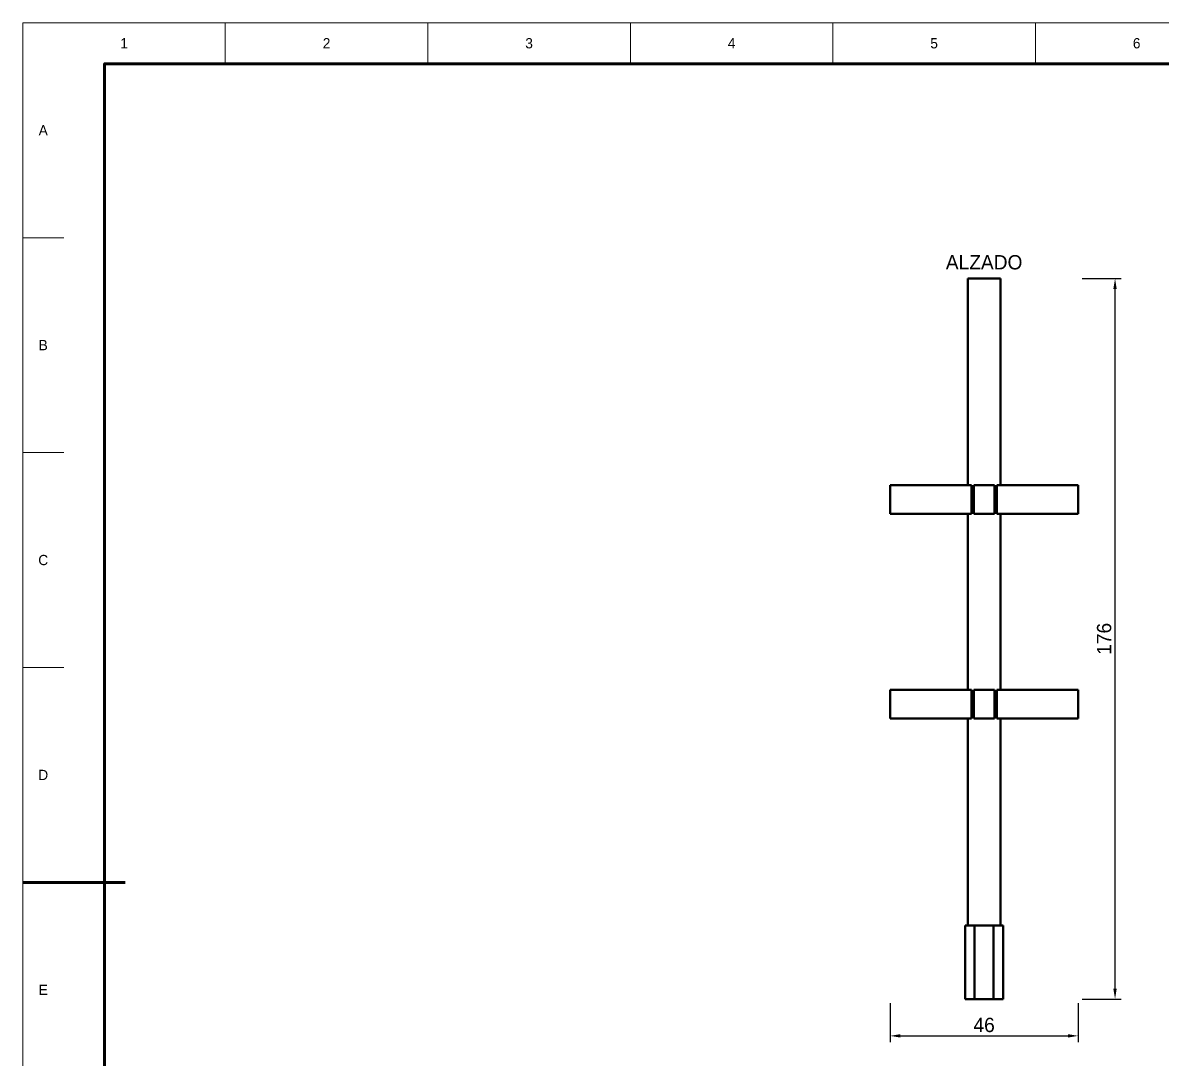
# Model space of a CAD drawing. Header units: millimetres. Extents: x 0 to 594, y 0 to 420.
# Drawn here: x 0 to 278.5, y 166.8 to 420 of the extents above; entities that cross this region are included whole.
import ezdxf
from ezdxf.enums import TextEntityAlignment as Align

# ---------------------------------------------------------------- set-up
doc = ezdxf.new("R2010")
doc.units = ezdxf.units.MM
doc.linetypes.add('DASHED', pattern=[1.524, 1.27, -0.254])
for name, color, linetype, lineweight in [('COTAS', 7, 'CONTINUOUS', 25), ('FINA', 7, 'CONTINUOUS', 18), ('NORMA', 7, 'CONTINUOUS', 70), ('OCULTA', 8, 'DASHED', 25), ('TEXTO', 7, 'CONTINUOUS', 25), ('VISIBLE', 7, 'CONTINUOUS', 50)]:
    doc.layers.add(name, color=color, linetype=linetype, lineweight=lineweight)
doc.dimstyles.new('F3D_1000', dxfattribs={"dimtxt": 3.5, "dimasz": 2.5, "dimexe": 1.5, "dimexo": 1, "dimgap": 0.9, "dimtad": 1, "dimdec": 1, "dimdsep": 46, "dimcen": 2.5, "dimazin": 3, "dimtfac": 1, "dimtmove": 0, "dimatfit": 3})

msp = doc.modelspace()

# ---------------------------------------------------------------- linework, layer by layer
at = {"layer": 'FINA'}
for p, q in [((49.5, 410), (49.5, 420)), ((99, 410), (99, 420)), ((148.5, 410), (148.5, 420)), ((198, 410), (198, 420)), ((247.5, 410), (247.5, 420)), ((0, 367.5), (10, 367.5)), ((0, 315), (10, 315)), ((0, 262.5), (10, 262.5)), ((0, 210), (10, 210))]:
    msp.add_line(p, q, dxfattribs=at)
msp.add_lwpolyline([(0, 0), (594, 0), (594, 420), (0, 420)], close=True, dxfattribs=at)
at = {"layer": 'NORMA'}
msp.add_line((0, 210), (25, 210), dxfattribs=at)
msp.add_lwpolyline([(20, 10), (584, 10), (584, 410), (20, 410)], close=True, dxfattribs=at)
at = {"layer": 'OCULTA'}
for p, q in [((230.97, 357.5), (230.98, 357.5)), ((230.98, 357.5), (231, 357.5)), ((231, 357.5), (231.05, 357.5)), ((231.05, 357.5), (231.11, 357.5)), ((231.11, 357.5), (231.18, 357.5)), ((231.18, 357.5), (231.27, 357.5)), ((231.27, 357.5), (231.38, 357.5)), ((231.38, 357.5), (231.5, 357.5)), ((231.5, 357.5), (231.64, 357.5)), ((231.64, 357.5), (231.8, 357.5)), ((231.8, 357.5), (231.96, 357.5)), ((231.96, 357.5), (232.14, 357.5)), ((232.14, 357.5), (232.33, 357.5)), ((232.33, 357.5), (232.53, 357.5)), ((232.53, 357.5), (232.75, 357.5)), ((232.75, 357.5), (232.97, 357.5)), ((232.97, 357.5), (233.2, 357.5)), ((233.2, 357.5), (233.44, 357.5)), ((233.44, 357.5), (233.68, 357.5)), ((233.68, 357.5), (233.93, 357.5)), ((233.93, 357.5), (234.19, 357.5)), ((234.19, 357.5), (234.45, 357.5)), ((234.45, 357.5), (234.71, 357.5)), ((234.71, 357.5), (234.97, 357.5)), ((234.97, 357.5), (235.23, 357.5)), ((235.23, 357.5), (235.49, 357.5)), ((235.49, 357.5), (235.75, 357.5)), ((235.75, 357.5), (236, 357.5)), ((236, 357.5), (236.25, 357.5)), ((236.25, 357.5), (236.5, 357.5)), ((236.74, 357.5), (236.5, 357.5)), ((236.74, 357.5), (236.97, 357.5)), ((236.97, 357.5), (237.19, 357.5)), ((237.4, 357.5), (237.19, 357.5)), ((237.4, 357.5), (237.61, 357.5)), ((237.8, 357.5), (237.61, 357.5)), ((237.8, 357.5), (237.98, 357.5)), ((238.14, 357.5), (237.98, 357.5)), ((238.14, 357.5), (238.29, 357.5)), ((238.43, 357.5), (238.29, 357.5)), ((238.56, 357.5), (238.43, 357.5)), ((238.56, 357.5), (238.66, 357.5)), ((238.76, 357.5), (238.66, 357.5)), ((238.83, 357.5), (238.76, 357.5)), ((238.89, 357.5), (238.83, 357.5)), ((238.93, 357.5), (238.89, 357.5)), ((238.96, 357.5), (238.93, 357.5)), ((238.97, 357.5), (238.96, 357.5)), ((211.97, 307), (211.97, 307)), ((211.97, 307), (211.97, 300)), ((211.97, 307), (231.85, 307)), ((230.97, 307), (230.98, 307)), ((230.98, 307), (231, 307)), ((231, 307), (231.05, 307)), ((231.05, 307), (231.11, 307)), ((231.11, 307), (231.18, 307)), ((231.18, 307), (231.27, 307)), ((231.27, 307), (231.38, 307)), ((231.38, 307), (231.5, 307)), ((231.5, 307), (231.64, 307)), ((231.64, 307), (231.8, 307)), ((231.8, 307), (231.85, 307)), ((231.85, 307), (231.85, 300)), ((232.47, 307), (232.47, 307)), ((232.47, 307), (232.53, 307)), ((232.47, 307), (232.47, 300)), ((232.47, 307), (232.47, 307)), ((232.47, 307), (232.47, 300)), ((232.47, 307), (237.47, 307)), ((232.53, 307), (232.75, 307)), ((232.75, 307), (232.97, 307)), ((232.97, 307), (233.2, 307)), ((233.2, 307), (233.44, 307)), ((233.44, 307), (233.68, 307)), ((233.68, 307), (233.93, 307)), ((233.93, 307), (234.19, 307)), ((234.19, 307), (234.45, 307)), ((234.45, 307), (234.71, 307)), ((234.71, 307), (234.97, 307)), ((234.97, 307), (235.23, 307)), ((235.23, 307), (235.49, 307)), ((235.49, 307), (235.75, 307)), ((235.75, 307), (236, 307)), ((236, 307), (236.25, 307)), ((236.25, 307), (236.5, 307)), ((236.74, 307), (236.5, 307)), ((236.74, 307), (236.97, 307)), ((236.97, 307), (237.19, 307)), ((237.4, 307), (237.19, 307)), ((237.47, 307), (237.4, 307)), ((237.47, 307), (237.47, 307)), ((237.47, 307), (237.47, 300)), ((237.47, 307), (237.47, 307)), ((237.47, 307), (237.47, 300)), ((238.09, 307), (238.14, 307)), ((238.09, 307), (238.09, 300)), ((238.09, 307), (257.97, 307)), ((238.14, 307), (238.29, 307)), ((238.43, 307), (238.29, 307)), ((238.56, 307), (238.43, 307)), ((238.56, 307), (238.66, 307)), ((238.76, 307), (238.66, 307)), ((238.83, 307), (238.76, 307)), ((238.89, 307), (238.83, 307)), ((238.93, 307), (238.89, 307)), ((238.96, 307), (238.93, 307)), ((238.97, 307), (238.96, 307)), ((257.97, 307), (257.97, 307)), ((257.97, 307), (257.97, 300)), ((211.97, 300), (211.97, 300)), ((211.97, 300), (231.85, 300)), ((230.97, 300), (230.98, 300)), ((230.98, 300), (231, 300)), ((231, 300), (231.05, 300)), ((231.05, 300), (231.11, 300)), ((231.11, 300), (231.18, 300)), ((231.18, 300), (231.27, 300)), ((231.27, 300), (231.38, 300)), ((231.38, 300), (231.5, 300)), ((231.5, 300), (231.64, 300)), ((231.64, 300), (231.8, 300)), ((231.8, 300), (231.85, 300)), ((232.47, 300), (232.47, 300)), ((232.47, 300), (232.53, 300)), ((232.47, 300), (232.47, 300)), ((232.47, 300), (237.47, 300)), ((232.53, 300), (232.75, 300)), ((232.75, 300), (232.97, 300)), ((232.97, 300), (233.2, 300)), ((233.2, 300), (233.44, 300)), ((233.44, 300), (233.68, 300)), ((233.68, 300), (233.93, 300)), ((233.93, 300), (234.19, 300)), ((234.19, 300), (234.45, 300)), ((234.45, 300), (234.71, 300)), ((234.71, 300), (234.97, 300)), ((234.97, 300), (235.23, 300)), ((235.23, 300), (235.49, 300)), ((235.49, 300), (235.75, 300)), ((235.75, 300), (236, 300)), ((236, 300), (236.25, 300)), ((236.25, 300), (236.5, 300)), ((236.74, 300), (236.5, 300)), ((236.74, 300), (236.97, 300)), ((236.97, 300), (237.19, 300)), ((237.4, 300), (237.19, 300)), ((237.47, 300), (237.4, 300)), ((237.47, 300), (237.47, 300)), ((237.47, 300), (237.47, 300)), ((238.09, 300), (238.14, 300)), ((238.09, 300), (257.97, 300)), ((238.14, 300), (238.29, 300)), ((238.43, 300), (238.29, 300)), ((238.56, 300), (238.43, 300)), ((238.56, 300), (238.66, 300)), ((238.76, 300), (238.66, 300)), ((238.83, 300), (238.76, 300)), ((238.89, 300), (238.83, 300)), ((238.93, 300), (238.89, 300)), ((238.96, 300), (238.93, 300)), ((238.97, 300), (238.96, 300)), ((257.97, 300), (257.97, 300)), ((211.97, 257), (211.97, 257)), ((211.97, 257), (211.97, 250)), ((211.97, 257), (231.85, 257)), ((230.97, 257), (230.98, 257)), ((230.98, 257), (231, 257)), ((231, 257), (231.05, 257)), ((231.05, 257), (231.11, 257)), ((231.11, 257), (231.18, 257)), ((231.18, 257), (231.27, 257)), ((231.27, 257), (231.38, 257)), ((231.38, 257), (231.5, 257)), ((231.5, 257), (231.64, 257)), ((231.64, 257), (231.8, 257)), ((231.8, 257), (231.85, 257)), ((231.85, 257), (231.85, 250)), ((232.47, 257), (232.47, 257)), ((232.47, 257), (232.53, 257)), ((232.47, 257), (232.47, 250)), ((232.47, 257), (232.47, 257)), ((232.47, 257), (232.47, 250)), ((232.47, 257), (237.47, 257)), ((232.53, 257), (232.75, 257)), ((232.75, 257), (232.97, 257)), ((232.97, 257), (233.2, 257)), ((233.2, 257), (233.44, 257)), ((233.44, 257), (233.68, 257)), ((233.68, 257), (233.93, 257)), ((233.93, 257), (234.19, 257)), ((234.19, 257), (234.45, 257)), ((234.45, 257), (234.71, 257)), ((234.71, 257), (234.97, 257)), ((234.97, 257), (235.23, 257)), ((235.23, 257), (235.49, 257)), ((235.49, 257), (235.75, 257)), ((235.75, 257), (236, 257)), ((236, 257), (236.25, 257)), ((236.25, 257), (236.5, 257)), ((236.74, 257), (236.5, 257)), ((236.74, 257), (236.97, 257)), ((236.97, 257), (237.19, 257)), ((237.4, 257), (237.19, 257)), ((237.47, 257), (237.4, 257)), ((237.47, 257), (237.47, 257)), ((237.47, 257), (237.47, 250)), ((237.47, 257), (237.47, 257)), ((237.47, 257), (237.47, 250)), ((238.09, 257), (238.14, 257)), ((238.09, 257), (238.09, 250)), ((238.09, 257), (257.97, 257)), ((238.14, 257), (238.29, 257)), ((238.43, 257), (238.29, 257)), ((238.56, 257), (238.43, 257)), ((238.56, 257), (238.66, 257)), ((238.76, 257), (238.66, 257)), ((238.83, 257), (238.76, 257)), ((238.89, 257), (238.83, 257)), ((238.93, 257), (238.89, 257)), ((238.96, 257), (238.93, 257)), ((238.97, 257), (238.96, 257)), ((257.97, 257), (257.97, 257)), ((257.97, 257), (257.97, 250)), ((211.97, 250), (211.97, 250)), ((211.97, 250), (231.85, 250)), ((230.97, 250), (230.98, 250)), ((230.98, 250), (231, 250)), ((231, 250), (231.05, 250)), ((231.05, 250), (231.11, 250)), ((231.11, 250), (231.18, 250)), ((231.18, 250), (231.27, 250)), ((231.27, 250), (231.38, 250)), ((231.38, 250), (231.5, 250)), ((231.5, 250), (231.64, 250)), ((231.64, 250), (231.8, 250)), ((231.8, 250), (231.85, 250)), ((232.47, 250), (232.47, 250)), ((232.47, 250), (232.53, 250)), ((232.47, 250), (232.47, 250)), ((232.47, 250), (237.47, 250)), ((232.53, 250), (232.75, 250)), ((232.75, 250), (232.97, 250)), ((232.97, 250), (233.2, 250)), ((233.2, 250), (233.44, 250)), ((233.44, 250), (233.68, 250)), ((233.68, 250), (233.93, 250)), ((233.93, 250), (234.19, 250)), ((234.19, 250), (234.45, 250)), ((234.45, 250), (234.71, 250)), ((234.71, 250), (234.97, 250)), ((234.97, 250), (235.23, 250)), ((235.23, 250), (235.49, 250)), ((235.49, 250), (235.75, 250)), ((235.75, 250), (236, 250)), ((236, 250), (236.25, 250)), ((236.25, 250), (236.5, 250)), ((236.74, 250), (236.5, 250)), ((236.74, 250), (236.97, 250)), ((236.97, 250), (237.19, 250)), ((237.4, 250), (237.19, 250)), ((237.47, 250), (237.4, 250)), ((237.47, 250), (237.47, 250)), ((237.47, 250), (237.47, 250)), ((238.09, 250), (238.14, 250)), ((238.09, 250), (257.97, 250)), ((238.14, 250), (238.29, 250)), ((238.43, 250), (238.29, 250)), ((238.56, 250), (238.43, 250)), ((238.56, 250), (238.66, 250)), ((238.76, 250), (238.66, 250)), ((238.83, 250), (238.76, 250)), ((238.89, 250), (238.83, 250)), ((238.93, 250), (238.89, 250)), ((238.96, 250), (238.93, 250)), ((238.97, 250), (238.96, 250)), ((257.97, 250), (257.97, 250)), ((230.35, 199.5), (231.5, 199.5)), ((230.97, 199.5), (230.98, 199.5)), ((230.98, 199.5), (231, 199.5)), ((231, 199.5), (231.05, 199.5)), ((231.05, 199.5), (231.11, 199.5)), ((231.11, 199.5), (231.18, 199.5)), ((231.18, 199.5), (231.27, 199.5)), ((231.27, 199.5), (231.38, 199.5)), ((231.38, 199.5), (231.5, 199.5)), ((231.5, 199.5), (231.64, 199.5)), ((231.5, 199.5), (232.66, 199.5)), ((231.64, 199.5), (231.8, 199.5)), ((231.8, 199.5), (231.96, 199.5)), ((231.96, 199.5), (232.14, 199.5)), ((232.14, 199.5), (232.33, 199.5)), ((232.33, 199.5), (232.53, 199.5)), ((232.53, 199.5), (232.75, 199.5)), ((232.66, 199.5), (232.66, 181.5)), ((232.66, 199.5), (234.97, 199.5)), ((232.75, 199.5), (232.97, 199.5)), ((232.97, 199.5), (233.2, 199.5)), ((233.2, 199.5), (233.44, 199.5)), ((233.44, 199.5), (233.68, 199.5)), ((233.68, 199.5), (233.93, 199.5)), ((233.93, 199.5), (234.19, 199.5)), ((234.19, 199.5), (234.45, 199.5)), ((234.45, 199.5), (234.71, 199.5)), ((234.71, 199.5), (234.97, 199.5)), ((234.97, 199.5), (235.23, 199.5)), ((234.97, 199.5), (237.28, 199.5)), ((235.23, 199.5), (235.49, 199.5)), ((235.49, 199.5), (235.75, 199.5)), ((235.75, 199.5), (236, 199.5)), ((236, 199.5), (236.25, 199.5)), ((236.25, 199.5), (236.5, 199.5)), ((236.74, 199.5), (236.5, 199.5)), ((236.74, 199.5), (236.97, 199.5)), ((236.97, 199.5), (237.19, 199.5)), ((237.4, 199.5), (237.19, 199.5)), ((238.43, 199.5), (237.28, 199.5)), ((237.28, 199.5), (237.28, 181.5)), ((237.4, 199.5), (237.61, 199.5)), ((237.8, 199.5), (237.61, 199.5)), ((237.8, 199.5), (237.98, 199.5)), ((238.14, 199.5), (237.98, 199.5)), ((238.14, 199.5), (238.29, 199.5)), ((238.43, 199.5), (238.29, 199.5)), ((239.59, 199.5), (238.43, 199.5)), ((238.56, 199.5), (238.43, 199.5)), ((238.56, 199.5), (238.66, 199.5)), ((238.76, 199.5), (238.66, 199.5)), ((238.83, 199.5), (238.76, 199.5)), ((238.89, 199.5), (238.83, 199.5)), ((238.93, 199.5), (238.89, 199.5)), ((238.96, 199.5), (238.93, 199.5)), ((238.97, 199.5), (238.96, 199.5)), ((230.35, 181.5), (232.66, 181.5)), ((232.66, 181.5), (237.28, 181.5)), ((239.59, 181.5), (237.28, 181.5))]:
    msp.add_line(p, q, dxfattribs=at)
at = {"layer": 'VISIBLE'}
for p, q in [((230.98, 357.5), (230.97, 357.5)), ((230.97, 307), (230.97, 357.5)), ((230.97, 357.5), (230.97, 357.5)), ((230.97, 357.5), (230.97, 357.5)), ((230.97, 357.5), (238.97, 357.5)), ((231, 357.5), (230.98, 357.5)), ((231.05, 357.5), (231, 357.5)), ((231.11, 357.5), (231.05, 357.5)), ((231.18, 357.5), (231.11, 357.5)), ((231.27, 357.5), (231.18, 357.5)), ((231.27, 357.5), (231.38, 357.5)), ((231.5, 357.5), (231.38, 357.5)), ((231.64, 357.5), (231.5, 357.5)), ((231.64, 357.5), (231.8, 357.5)), ((231.96, 357.5), (231.8, 357.5)), ((231.96, 357.5), (232.14, 357.5)), ((232.33, 357.5), (232.14, 357.5)), ((232.33, 357.5), (232.53, 357.5)), ((232.75, 357.5), (232.53, 357.5)), ((232.75, 357.5), (232.97, 357.5)), ((232.97, 357.5), (233.2, 357.5)), ((233.44, 357.5), (233.2, 357.5)), ((233.44, 357.5), (233.68, 357.5)), ((233.68, 357.5), (233.93, 357.5)), ((233.93, 357.5), (234.19, 357.5)), ((234.19, 357.5), (234.45, 357.5)), ((234.45, 357.5), (234.71, 357.5)), ((234.71, 357.5), (234.97, 357.5)), ((234.97, 357.5), (235.23, 357.5)), ((235.23, 357.5), (235.49, 357.5)), ((235.49, 357.5), (235.75, 357.5)), ((235.75, 357.5), (236, 357.5)), ((236, 357.5), (236.25, 357.5)), ((236.25, 357.5), (236.5, 357.5)), ((236.5, 357.5), (236.74, 357.5)), ((236.74, 357.5), (236.97, 357.5)), ((236.97, 357.5), (237.19, 357.5)), ((237.19, 357.5), (237.4, 357.5)), ((237.4, 357.5), (237.61, 357.5)), ((237.61, 357.5), (237.8, 357.5)), ((237.8, 357.5), (237.98, 357.5)), ((237.98, 357.5), (238.14, 357.5)), ((238.14, 357.5), (238.29, 357.5)), ((238.29, 357.5), (238.43, 357.5)), ((238.43, 357.5), (238.56, 357.5)), ((238.56, 357.5), (238.66, 357.5)), ((238.66, 357.5), (238.76, 357.5)), ((238.76, 357.5), (238.83, 357.5)), ((238.83, 357.5), (238.89, 357.5)), ((238.89, 357.5), (238.93, 357.5)), ((238.93, 357.5), (238.96, 357.5)), ((238.96, 357.5), (238.97, 357.5)), ((238.97, 357.5), (238.97, 357.5)), ((238.97, 357.5), (238.97, 357.5)), ((238.97, 357.5), (238.97, 307)), ((211.97, 307), (211.97, 300)), ((211.97, 307), (231.85, 307)), ((211.97, 300), (211.97, 307)), ((211.97, 307), (211.97, 307)), ((211.97, 307), (211.97, 307)), ((211.97, 307), (230.97, 307)), ((230.98, 307), (230.97, 307)), ((230.97, 307), (230.97, 307)), ((230.97, 307), (230.97, 307)), ((230.97, 307), (230.97, 307)), ((230.97, 307), (230.97, 307)), ((230.97, 307), (230.97, 307)), ((230.97, 307), (230.97, 307)), ((230.97, 307), (230.97, 307)), ((230.97, 307), (230.97, 307)), ((230.97, 307), (230.97, 307)), ((230.97, 307), (230.97, 307)), ((230.97, 307), (230.97, 307)), ((230.97, 307), (230.97, 307)), ((230.97, 307), (230.97, 307)), ((230.97, 307), (230.97, 307)), ((230.97, 307), (230.97, 307)), ((230.97, 307), (230.97, 307)), ((231, 307), (230.98, 307)), ((231.05, 307), (231, 307)), ((231.11, 307), (231.05, 307)), ((231.18, 307), (231.11, 307)), ((231.27, 307), (231.18, 307)), ((231.27, 307), (231.38, 307)), ((231.5, 307), (231.38, 307)), ((231.64, 307), (231.5, 307)), ((231.64, 307), (231.8, 307)), ((231.8, 307), (231.85, 307)), ((231.85, 307), (231.85, 300)), ((232.47, 307), (232.47, 300)), ((232.53, 307), (232.47, 307)), ((232.47, 307), (232.47, 300)), ((232.47, 307), (237.47, 307)), ((232.75, 307), (232.53, 307)), ((232.75, 307), (232.97, 307)), ((232.97, 307), (233.2, 307)), ((233.44, 307), (233.2, 307)), ((233.44, 307), (233.68, 307)), ((233.68, 307), (233.93, 307)), ((233.93, 307), (234.19, 307)), ((234.19, 307), (234.45, 307)), ((234.45, 307), (234.71, 307)), ((234.71, 307), (234.97, 307)), ((234.97, 307), (235.23, 307)), ((235.23, 307), (235.49, 307)), ((235.49, 307), (235.75, 307)), ((235.75, 307), (236, 307)), ((236, 307), (236.25, 307)), ((236.25, 307), (236.5, 307)), ((236.5, 307), (236.74, 307)), ((236.74, 307), (236.97, 307)), ((236.97, 307), (237.19, 307)), ((237.19, 307), (237.4, 307)), ((237.4, 307), (237.47, 307)), ((237.47, 307), (237.47, 300)), ((237.47, 307), (237.47, 300)), ((238.09, 307), (238.14, 307)), ((238.09, 307), (238.09, 300)), ((238.09, 307), (257.97, 307)), ((238.14, 307), (238.29, 307)), ((238.29, 307), (238.43, 307)), ((238.43, 307), (238.56, 307)), ((238.56, 307), (238.66, 307)), ((238.66, 307), (238.76, 307)), ((238.76, 307), (238.83, 307)), ((238.83, 307), (238.89, 307)), ((238.89, 307), (238.93, 307)), ((238.93, 307), (238.96, 307)), ((238.96, 307), (238.97, 307)), ((238.97, 307), (238.97, 307)), ((238.97, 307), (238.97, 307)), ((238.97, 307), (238.97, 307)), ((238.97, 307), (238.97, 307)), ((238.97, 307), (238.97, 307)), ((238.97, 307), (238.97, 307)), ((238.97, 307), (238.97, 307)), ((238.97, 307), (238.97, 307)), ((238.97, 307), (238.97, 307)), ((238.97, 307), (238.97, 307)), ((238.97, 307), (238.97, 307)), ((238.97, 307), (238.97, 307)), ((238.97, 307), (238.97, 307)), ((238.97, 307), (238.97, 307)), ((238.97, 307), (238.97, 307)), ((238.97, 307), (238.97, 307)), ((238.97, 307), (257.97, 307)), ((257.97, 307), (257.97, 300)), ((257.97, 307), (257.97, 307)), ((257.97, 307), (257.97, 307)), ((257.97, 307), (257.97, 300)), ((211.97, 300), (231.85, 300)), ((230.97, 300), (211.97, 300)), ((211.97, 300), (211.97, 300)), ((211.97, 300), (211.97, 300)), ((230.98, 300), (230.97, 300)), ((230.97, 257), (230.97, 300)), ((230.97, 300), (230.97, 300)), ((230.97, 300), (230.97, 300)), ((230.97, 300), (230.97, 300)), ((230.97, 300), (230.97, 300)), ((230.97, 300), (230.97, 300)), ((230.97, 300), (230.97, 300)), ((230.97, 300), (230.97, 300)), ((230.97, 300), (230.97, 300)), ((230.97, 300), (230.97, 300)), ((230.97, 300), (230.97, 300)), ((230.97, 300), (230.97, 300)), ((230.97, 300), (230.97, 300)), ((230.97, 300), (230.97, 300)), ((230.97, 300), (230.97, 300)), ((230.97, 300), (230.97, 300)), ((230.97, 300), (230.97, 300)), ((231, 300), (230.98, 300)), ((231.05, 300), (231, 300)), ((231.11, 300), (231.05, 300)), ((231.18, 300), (231.11, 300)), ((231.27, 300), (231.18, 300)), ((231.27, 300), (231.38, 300)), ((231.5, 300), (231.38, 300)), ((231.64, 300), (231.5, 300)), ((231.64, 300), (231.8, 300)), ((231.8, 300), (231.85, 300)), ((232.53, 300), (232.47, 300)), ((232.47, 300), (237.47, 300)), ((232.75, 300), (232.53, 300)), ((232.75, 300), (232.97, 300)), ((232.97, 300), (233.2, 300)), ((233.44, 300), (233.2, 300)), ((233.44, 300), (233.68, 300)), ((233.68, 300), (233.93, 300)), ((233.93, 300), (234.19, 300)), ((234.19, 300), (234.45, 300)), ((234.45, 300), (234.71, 300)), ((234.71, 300), (234.97, 300)), ((234.97, 300), (235.23, 300)), ((235.23, 300), (235.49, 300)), ((235.49, 300), (235.75, 300)), ((235.75, 300), (236, 300)), ((236, 300), (236.25, 300)), ((236.25, 300), (236.5, 300)), ((236.5, 300), (236.74, 300)), ((236.74, 300), (236.97, 300)), ((236.97, 300), (237.19, 300)), ((237.19, 300), (237.4, 300)), ((237.4, 300), (237.47, 300)), ((238.09, 300), (238.14, 300)), ((238.09, 300), (257.97, 300)), ((238.14, 300), (238.29, 300)), ((238.29, 300), (238.43, 300)), ((238.43, 300), (238.56, 300)), ((238.56, 300), (238.66, 300)), ((238.66, 300), (238.76, 300)), ((238.76, 300), (238.83, 300)), ((238.83, 300), (238.89, 300)), ((238.89, 300), (238.93, 300)), ((238.93, 300), (238.96, 300)), ((238.96, 300), (238.97, 300)), ((257.97, 300), (238.97, 300)), ((238.97, 300), (238.97, 300)), ((238.97, 300), (238.97, 300)), ((238.97, 300), (238.97, 300)), ((238.97, 300), (238.97, 300)), ((238.97, 300), (238.97, 300)), ((238.97, 300), (238.97, 300)), ((238.97, 300), (238.97, 300)), ((238.97, 300), (238.97, 300)), ((238.97, 300), (238.97, 300)), ((238.97, 300), (238.97, 300)), ((238.97, 300), (238.97, 300)), ((238.97, 300), (238.97, 300)), ((238.97, 300), (238.97, 300)), ((238.97, 300), (238.97, 300)), ((238.97, 300), (238.97, 300)), ((238.97, 300), (238.97, 300)), ((238.97, 300), (238.97, 257)), ((257.97, 300), (257.97, 300)), ((257.97, 300), (257.97, 300)), ((211.97, 257), (211.97, 250)), ((211.97, 257), (231.85, 257)), ((211.97, 250), (211.97, 257)), ((211.97, 257), (211.97, 257)), ((211.97, 257), (211.97, 257)), ((211.97, 257), (230.97, 257)), ((230.98, 257), (230.97, 257)), ((230.97, 257), (230.97, 257)), ((230.97, 257), (230.97, 257)), ((230.97, 257), (230.97, 257)), ((230.97, 257), (230.97, 257)), ((230.97, 257), (230.97, 257)), ((230.97, 257), (230.97, 257)), ((230.97, 257), (230.97, 257)), ((230.97, 257), (230.97, 257)), ((230.97, 257), (230.97, 257)), ((230.97, 257), (230.97, 257)), ((230.97, 257), (230.97, 257)), ((230.97, 257), (230.97, 257)), ((230.97, 257), (230.97, 257)), ((230.97, 257), (230.97, 257)), ((230.97, 257), (230.97, 257)), ((230.97, 257), (230.97, 257)), ((231, 257), (230.98, 257)), ((231.05, 257), (231, 257)), ((231.11, 257), (231.05, 257)), ((231.18, 257), (231.11, 257)), ((231.27, 257), (231.18, 257)), ((231.27, 257), (231.38, 257)), ((231.5, 257), (231.38, 257)), ((231.64, 257), (231.5, 257)), ((231.64, 257), (231.8, 257)), ((231.8, 257), (231.85, 257)), ((231.85, 257), (231.85, 250)), ((232.47, 257), (232.47, 250)), ((232.53, 257), (232.47, 257)), ((232.47, 257), (232.47, 250)), ((232.47, 257), (237.47, 257)), ((232.75, 257), (232.53, 257)), ((232.75, 257), (232.97, 257)), ((232.97, 257), (233.2, 257)), ((233.44, 257), (233.2, 257)), ((233.44, 257), (233.68, 257)), ((233.68, 257), (233.93, 257)), ((233.93, 257), (234.19, 257)), ((234.19, 257), (234.45, 257)), ((234.45, 257), (234.71, 257)), ((234.71, 257), (234.97, 257)), ((234.97, 257), (235.23, 257)), ((235.23, 257), (235.49, 257)), ((235.49, 257), (235.75, 257)), ((235.75, 257), (236, 257)), ((236, 257), (236.25, 257)), ((236.25, 257), (236.5, 257)), ((236.5, 257), (236.74, 257)), ((236.74, 257), (236.97, 257)), ((236.97, 257), (237.19, 257)), ((237.19, 257), (237.4, 257)), ((237.4, 257), (237.47, 257)), ((237.47, 257), (237.47, 250)), ((237.47, 257), (237.47, 250)), ((238.09, 257), (238.14, 257)), ((238.09, 257), (238.09, 250)), ((238.09, 257), (257.97, 257)), ((238.14, 257), (238.29, 257)), ((238.29, 257), (238.43, 257)), ((238.43, 257), (238.56, 257)), ((238.56, 257), (238.66, 257)), ((238.66, 257), (238.76, 257)), ((238.76, 257), (238.83, 257)), ((238.83, 257), (238.89, 257)), ((238.89, 257), (238.93, 257)), ((238.93, 257), (238.96, 257)), ((238.96, 257), (238.97, 257)), ((238.97, 257), (238.97, 257)), ((238.97, 257), (238.97, 257)), ((238.97, 257), (238.97, 257)), ((238.97, 257), (238.97, 257)), ((238.97, 257), (238.97, 257)), ((238.97, 257), (238.97, 257)), ((238.97, 257), (238.97, 257)), ((238.97, 257), (238.97, 257)), ((238.97, 257), (238.97, 257)), ((238.97, 257), (238.97, 257)), ((238.97, 257), (238.97, 257)), ((238.97, 257), (238.97, 257)), ((238.97, 257), (238.97, 257)), ((238.97, 257), (238.97, 257)), ((238.97, 257), (238.97, 257)), ((238.97, 257), (238.97, 257)), ((238.97, 257), (257.97, 257)), ((257.97, 257), (257.97, 250)), ((257.97, 257), (257.97, 257)), ((257.97, 257), (257.97, 257)), ((257.97, 257), (257.97, 250)), ((211.97, 250), (231.85, 250)), ((211.97, 250), (211.97, 250)), ((230.97, 250), (211.97, 250)), ((211.97, 250), (211.97, 250)), ((230.98, 250), (230.97, 250)), ((230.97, 199.5), (230.97, 250)), ((230.97, 250), (230.97, 250)), ((230.97, 250), (230.97, 250)), ((230.97, 250), (230.97, 250)), ((230.97, 250), (230.97, 250)), ((230.97, 250), (230.97, 250)), ((230.97, 250), (230.97, 250)), ((230.97, 250), (230.97, 250)), ((230.97, 250), (230.97, 250)), ((230.97, 250), (230.97, 250)), ((230.97, 250), (230.97, 250)), ((230.97, 250), (230.97, 250)), ((230.97, 250), (230.97, 250)), ((230.97, 250), (230.97, 250)), ((230.97, 250), (230.97, 250)), ((230.97, 250), (230.97, 250)), ((230.97, 250), (230.97, 250)), ((231, 250), (230.98, 250)), ((231.05, 250), (231, 250)), ((231.11, 250), (231.05, 250)), ((231.18, 250), (231.11, 250)), ((231.27, 250), (231.18, 250)), ((231.27, 250), (231.38, 250)), ((231.5, 250), (231.38, 250)), ((231.64, 250), (231.5, 250)), ((231.64, 250), (231.8, 250)), ((231.8, 250), (231.85, 250)), ((232.53, 250), (232.47, 250)), ((232.47, 250), (237.47, 250)), ((232.75, 250), (232.53, 250)), ((232.75, 250), (232.97, 250)), ((232.97, 250), (233.2, 250)), ((233.44, 250), (233.2, 250)), ((233.44, 250), (233.68, 250)), ((233.68, 250), (233.93, 250)), ((233.93, 250), (234.19, 250)), ((234.19, 250), (234.45, 250)), ((234.45, 250), (234.71, 250)), ((234.71, 250), (234.97, 250)), ((234.97, 250), (235.23, 250)), ((235.23, 250), (235.49, 250)), ((235.49, 250), (235.75, 250)), ((235.75, 250), (236, 250)), ((236, 250), (236.25, 250)), ((236.25, 250), (236.5, 250)), ((236.5, 250), (236.74, 250)), ((236.74, 250), (236.97, 250)), ((236.97, 250), (237.19, 250)), ((237.19, 250), (237.4, 250)), ((237.4, 250), (237.47, 250)), ((238.09, 250), (238.14, 250)), ((238.09, 250), (257.97, 250)), ((238.14, 250), (238.29, 250)), ((238.29, 250), (238.43, 250)), ((238.43, 250), (238.56, 250)), ((238.56, 250), (238.66, 250)), ((238.66, 250), (238.76, 250)), ((238.76, 250), (238.83, 250)), ((238.83, 250), (238.89, 250)), ((238.89, 250), (238.93, 250)), ((238.93, 250), (238.96, 250)), ((238.96, 250), (238.97, 250)), ((257.97, 250), (238.97, 250)), ((238.97, 250), (238.97, 250)), ((238.97, 250), (238.97, 250)), ((238.97, 250), (238.97, 250)), ((238.97, 250), (238.97, 250)), ((238.97, 250), (238.97, 250)), ((238.97, 250), (238.97, 250)), ((238.97, 250), (238.97, 250)), ((238.97, 250), (238.97, 250)), ((238.97, 250), (238.97, 250)), ((238.97, 250), (238.97, 250)), ((238.97, 250), (238.97, 250)), ((238.97, 250), (238.97, 250)), ((238.97, 250), (238.97, 250)), ((238.97, 250), (238.97, 250)), ((238.97, 250), (238.97, 250)), ((238.97, 250), (238.97, 250)), ((238.97, 250), (238.97, 199.5)), ((257.97, 250), (257.97, 250)), ((257.97, 250), (257.97, 250)), ((231.5, 199.5), (230.35, 199.5)), ((230.35, 199.5), (230.35, 181.5)), ((230.35, 181.5), (230.35, 199.5)), ((230.35, 199.5), (230.35, 199.5)), ((230.35, 199.5), (230.35, 199.5)), ((230.35, 199.5), (230.97, 199.5)), ((230.98, 199.5), (230.97, 199.5)), ((230.97, 199.5), (230.97, 199.5)), ((230.97, 199.5), (230.97, 199.5)), ((230.97, 199.5), (230.97, 199.5)), ((230.97, 199.5), (230.97, 199.5)), ((230.97, 199.5), (230.97, 199.5)), ((230.97, 199.5), (230.97, 199.5)), ((230.97, 199.5), (230.97, 199.5)), ((230.97, 199.5), (230.97, 199.5)), ((230.97, 199.5), (230.97, 199.5)), ((230.97, 199.5), (230.97, 199.5)), ((230.97, 199.5), (230.97, 199.5)), ((230.97, 199.5), (230.97, 199.5)), ((230.97, 199.5), (230.97, 199.5)), ((230.97, 199.5), (230.97, 199.5)), ((230.97, 199.5), (230.97, 199.5)), ((230.97, 199.5), (230.97, 199.5)), ((231, 199.5), (230.98, 199.5)), ((231.05, 199.5), (231, 199.5)), ((231.11, 199.5), (231.05, 199.5)), ((231.18, 199.5), (231.11, 199.5)), ((231.27, 199.5), (231.18, 199.5)), ((231.27, 199.5), (231.38, 199.5)), ((231.5, 199.5), (231.38, 199.5)), ((232.66, 199.5), (231.5, 199.5)), ((231.64, 199.5), (231.5, 199.5)), ((231.64, 199.5), (231.8, 199.5)), ((231.96, 199.5), (231.8, 199.5)), ((231.96, 199.5), (232.14, 199.5)), ((232.33, 199.5), (232.14, 199.5)), ((232.33, 199.5), (232.53, 199.5)), ((232.75, 199.5), (232.53, 199.5)), ((232.66, 199.5), (232.66, 181.5)), ((232.66, 199.5), (234.97, 199.5)), ((232.75, 199.5), (232.97, 199.5)), ((232.97, 199.5), (233.2, 199.5)), ((233.44, 199.5), (233.2, 199.5)), ((233.44, 199.5), (233.68, 199.5)), ((233.68, 199.5), (233.93, 199.5)), ((233.93, 199.5), (234.19, 199.5)), ((234.19, 199.5), (234.45, 199.5)), ((234.45, 199.5), (234.71, 199.5)), ((234.71, 199.5), (234.97, 199.5)), ((234.97, 199.5), (235.23, 199.5)), ((234.97, 199.5), (237.28, 199.5)), ((235.23, 199.5), (235.49, 199.5)), ((235.49, 199.5), (235.75, 199.5)), ((235.75, 199.5), (236, 199.5)), ((236, 199.5), (236.25, 199.5)), ((236.25, 199.5), (236.5, 199.5)), ((236.5, 199.5), (236.74, 199.5)), ((236.74, 199.5), (236.97, 199.5)), ((236.97, 199.5), (237.19, 199.5)), ((237.19, 199.5), (237.4, 199.5)), ((237.28, 199.5), (238.43, 199.5)), ((237.28, 199.5), (237.28, 181.5)), ((237.4, 199.5), (237.61, 199.5)), ((237.61, 199.5), (237.8, 199.5)), ((237.8, 199.5), (237.98, 199.5)), ((237.98, 199.5), (238.14, 199.5)), ((238.14, 199.5), (238.29, 199.5)), ((238.29, 199.5), (238.43, 199.5)), ((238.43, 199.5), (238.56, 199.5)), ((238.43, 199.5), (239.59, 199.5)), ((238.56, 199.5), (238.66, 199.5)), ((238.66, 199.5), (238.76, 199.5)), ((238.76, 199.5), (238.83, 199.5)), ((238.83, 199.5), (238.89, 199.5)), ((238.89, 199.5), (238.93, 199.5)), ((238.93, 199.5), (238.96, 199.5)), ((238.96, 199.5), (238.97, 199.5)), ((238.97, 199.5), (238.97, 199.5)), ((238.97, 199.5), (238.97, 199.5)), ((238.97, 199.5), (238.97, 199.5)), ((238.97, 199.5), (238.97, 199.5)), ((238.97, 199.5), (238.97, 199.5)), ((238.97, 199.5), (238.97, 199.5)), ((238.97, 199.5), (238.97, 199.5)), ((238.97, 199.5), (238.97, 199.5)), ((238.97, 199.5), (238.97, 199.5)), ((238.97, 199.5), (238.97, 199.5)), ((238.97, 199.5), (238.97, 199.5)), ((238.97, 199.5), (238.97, 199.5)), ((238.97, 199.5), (238.97, 199.5)), ((238.97, 199.5), (238.97, 199.5)), ((238.97, 199.5), (238.97, 199.5)), ((238.97, 199.5), (238.97, 199.5)), ((238.97, 199.5), (239.59, 199.5)), ((239.59, 199.5), (239.59, 181.5)), ((239.59, 199.5), (239.59, 199.5)), ((239.59, 199.5), (239.59, 199.5)), ((239.59, 199.5), (239.59, 181.5)), ((232.66, 181.5), (230.35, 181.5)), ((239.59, 181.5), (230.35, 181.5)), ((230.35, 181.5), (230.35, 181.5)), ((230.35, 181.5), (230.35, 181.5)), ((232.66, 181.5), (237.28, 181.5)), ((237.28, 181.5), (239.59, 181.5)), ((239.59, 181.5), (239.59, 181.5)), ((239.59, 181.5), (239.59, 181.5))]:
    msp.add_line(p, q, dxfattribs=at)

# ---------------------------------------------------------------- texts
at = {"layer": 'TEXTO'}
for s, height, p in [('1', 2.5, (24.75, 415)), ('2', 2.5, (74.25, 415)), ('3', 2.5, (123.75, 415)), ('4', 2.5, (173.25, 415)), ('5', 2.5, (222.75, 415)), ('6', 2.5, (272.25, 415)), ('A', 2.5, (5, 393.75)), ('ALZADO', 3.5, (234.97, 361.5)), ('B', 2.5, (5, 341.25)), ('C', 2.5, (5, 288.75)), ('D', 2.5, (5, 236.25)), ('E', 2.5, (5, 183.75))]:
    msp.add_text(s, height=height, dxfattribs=at).set_placement(p, align=Align.MIDDLE_CENTER)

# ---------------------------------------------------------------- dimensions: what is measured, and where the dimension line sits
at = {"layer": 'COTAS'}
msp.add_linear_dim(base=(266.97, 181.5), p1=(257.97, 181.5), p2=(257.97, 357.5), angle=90, dimstyle='F3D_1000', dxfattribs=at).render()
msp.add_linear_dim(base=(211.97, 172.5), p1=(211.97, 181.5), p2=(257.97, 181.5), dimstyle='F3D_1000', dxfattribs=at).render()

doc.saveas('drawing.dxf')
